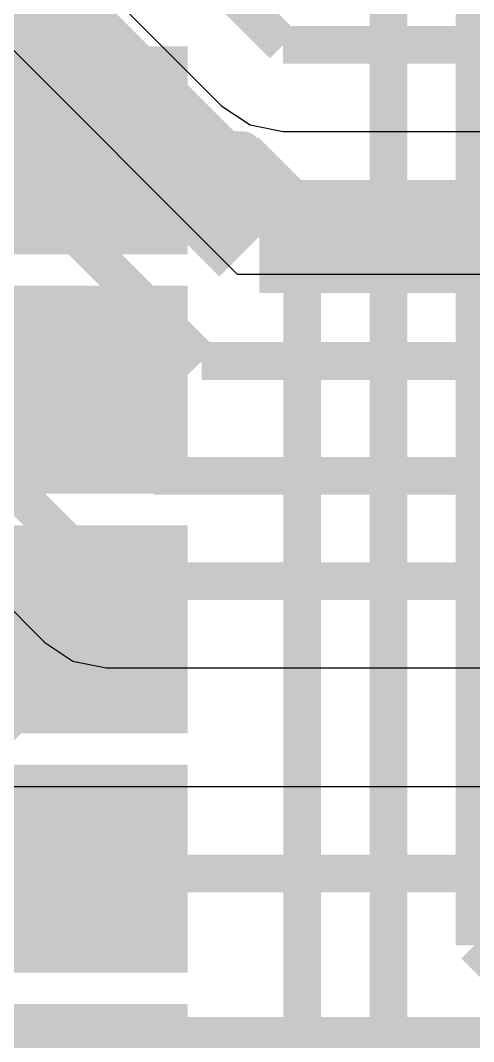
# Model space of a CAD drawing. Extents: x 56.2 to 141.8, y 48 to 96.4.
# Drawn here: x 108.77 to 111.17, y 76.93 to 82.35 of the extents above; entities that cross this region are included whole.
import ezdxf

# ---------------------------------------------------------------- set-up
doc = ezdxf.new("R2010")
doc.units = 0
doc.header["$MEASUREMENT"] = 0
for name, color, linetype in [('BOTTOMLAYER', 5, 'CONTINUOUS'), ('TOPLAYER', 1, 'CONTINUOUS'), ('TOPPASTE', 8, 'CONTINUOUS'), ('TOPSOLDER', 216, 'CONTINUOUS')]:
    doc.layers.add(name, color=color, linetype=linetype)

msp = doc.modelspace()

# ---------------------------------------------------------------- linework, layer by layer
at = {"layer": 'BOTTOMLAYER'}
for p, q in [((101.790952, 86.155185), (108.895568, 79.050568)), ((106.0742, 85.656537), (109.835368, 81.895368)), ((109.918048, 81.002215), (105.645532, 85.274732)), ((109.835368, 81.895368), (109.984217, 81.79591)), ((109.984217, 81.79591), (110.1598, 81.760985)), ((110.1598, 81.760985), (119.434069, 81.760985)), ((118.841236, 81.002215), (109.918048, 81.002215)), ((108.895568, 79.050568), (109.044417, 78.95111)), ((109.044417, 78.95111), (109.22, 78.916185)), ((109.22, 78.916185), (118.981852, 78.916185)), ((114.211496, 78.284415), (108.190848, 78.284415))]:
    msp.add_line(p, q, dxfattribs=at)
for points, const_width in [([(102.616, 87.6554), (109.728, 80.5434)], 0.2), ([(105.1052, 87.2744), (110.1598, 82.2198)], 0.2), ([(102.2604, 87.1474), (109.474, 79.9338)], 0.2), ([(101.981, 86.614), (109.22, 79.375)], 0.2), ([(102.8192, 84.709), (108.8644, 78.6638)], 0.599999), ([(106.8324, 84.4042), (110.0328, 81.2038)], 0.599999), ([(110.1598, 82.2198), (120.3452, 82.2198)], 0.2), ([(110.0328, 81.2038), (118.8212, 81.2038)], 0.599999), ([(109.728, 80.5434), (119.031283, 80.5434)], 0.2), ([(109.474, 79.9338), (119.1768, 79.9338)], 0.2), ([(109.22, 79.375), (119.364186, 79.375)], 0.2), ([(108.0008, 77.8256), (114.6048, 77.8256)], 0.2), ([(104.2924, 76.9366), (117.856, 76.9366)], 0.254)]:
    msp.add_lwpolyline(points, dxfattribs=dict(at, const_width=const_width))
at = {"layer": 'TOPLAYER'}
for points, const_width in [([(111.1758, 77.4446), (111.1758, 83.7692)], 0.2), ([(110.7186, 77.0128), (110.7186, 82.4992)], 0.2), ([(108.551218, 81.661), (109.9566, 81.661)], 0.2), ([(109.9566, 81.661), (110.2614, 81.3562)], 0.2), ([(110.2614, 76.5556), (110.2614, 81.3562)], 0.2), ([(104.4702, 80.0354), (109.032599, 80.0354)], 0.299999), ([(111.1758, 77.4446), (112.8014, 75.819)], 0.2), ([(110.7186, 77.0128), (112.395, 75.3364)], 0.2)]:
    msp.add_lwpolyline(points, dxfattribs=dict(at, const_width=const_width))
at = {"layer": 'TOPLAYER', "const_width": 0.2}
for points in [[(109.94627, 81.661, -0.198912), (109.348699, 81.90852)], [(109.94627, 81.661, -0.198912), (109.348699, 81.90852)], [(109.94627, 81.661, -0.198912), (109.348699, 81.90852)], [(109.94627, 81.661, -0.198912), (109.348699, 81.90852)], [(109.94627, 81.661, -0.198912), (109.348699, 81.90852)], [(109.94627, 81.661, -0.198912), (109.348699, 81.90852)], [(109.94627, 81.661, -0.198912), (109.348699, 81.90852)], [(109.94627, 81.661, -0.198912), (109.348699, 81.90852)], [(109.94627, 81.661, -0.198912), (109.348699, 81.90852)], [(109.94627, 81.661, -0.198912), (109.348699, 81.90852)], [(109.94627, 81.661, -0.198912), (109.348699, 81.90852)], [(109.94627, 81.661, -0.198912), (109.348699, 81.90852)], [(109.94627, 81.661, -0.198912), (109.348699, 81.90852)], [(109.94627, 81.661, -0.198912), (109.348699, 81.90852)], [(109.348699, 81.41353, -0.198912), (109.946145, 81.661)], [(109.348699, 81.41353, -0.198912), (109.946145, 81.661)], [(109.348699, 81.41353, -0.198912), (109.946145, 81.661)], [(109.348699, 81.41353, -0.198912), (109.946145, 81.661)], [(109.348699, 81.41353, -0.198912), (109.946145, 81.661)], [(109.348699, 81.41353, -0.198912), (109.946145, 81.661)], [(109.348699, 81.41353, -0.198912), (109.946145, 81.661)], [(109.348699, 81.41353, -0.198912), (109.946145, 81.661)], [(109.348699, 81.41353, -0.198912), (109.946145, 81.661)], [(109.348699, 81.41353, -0.198912), (109.946145, 81.661)], [(109.348699, 81.41353, -0.198912), (109.946145, 81.661)], [(109.348699, 81.41353, -0.198912), (109.946145, 81.661)], [(109.348699, 81.41353, -0.198912), (109.946145, 81.661)], [(109.348699, 81.41353, -0.198912), (109.946145, 81.661)]]:
    msp.add_lwpolyline(points, format="xyb", dxfattribs=at)
at = {"layer": 'TOPLAYER', "const_width": 0.1}
for points in [[(109.298699, 81.90852, 1), (109.398699, 81.90852, 1)], [(109.298699, 81.90852, 1), (109.398699, 81.90852, 1)], [(109.298699, 81.90852, 1), (109.398699, 81.90852, 1)], [(109.298699, 81.90852, 1), (109.398699, 81.90852, 1)], [(109.298699, 81.90852, 1), (109.398699, 81.90852, 1)], [(109.298699, 81.90852, 1), (109.398699, 81.90852, 1)], [(109.298699, 81.90852, 1), (109.398699, 81.90852, 1)], [(109.298699, 81.90852, 1), (109.398699, 81.90852, 1)], [(109.298699, 81.90852, 1), (109.398699, 81.90852, 1)], [(109.298699, 81.90852, 1), (109.398699, 81.90852, 1)], [(109.298699, 81.90852, 1), (109.398699, 81.90852, 1)], [(109.298699, 81.90852, 1), (109.398699, 81.90852, 1)], [(109.298699, 81.90852, 1), (109.398699, 81.90852, 1)], [(109.298699, 81.90852, 1), (109.398699, 81.90852, 1)], [(109.896145, 81.661, 1), (109.996145, 81.661, 1)], [(109.896145, 81.661, 1), (109.996145, 81.661, 1)], [(109.896145, 81.661, 1), (109.996145, 81.661, 1)], [(109.896145, 81.661, 1), (109.996145, 81.661, 1)], [(109.896145, 81.661, 1), (109.996145, 81.661, 1)], [(109.896145, 81.661, 1), (109.996145, 81.661, 1)], [(109.896145, 81.661, 1), (109.996145, 81.661, 1)], [(109.896145, 81.661, 1), (109.996145, 81.661, 1)], [(109.896145, 81.661, 1), (109.996145, 81.661, 1)], [(109.896145, 81.661, 1), (109.996145, 81.661, 1)], [(109.896145, 81.661, 1), (109.996145, 81.661, 1)], [(109.896145, 81.661, 1), (109.996145, 81.661, 1)], [(109.896145, 81.661, 1), (109.996145, 81.661, 1)], [(109.896145, 81.661, 1), (109.996145, 81.661, 1)], [(109.89627, 81.661, 1), (109.99627, 81.661, 1)], [(109.89627, 81.661, 1), (109.99627, 81.661, 1)], [(109.89627, 81.661, 1), (109.99627, 81.661, 1)], [(109.89627, 81.661, 1), (109.99627, 81.661, 1)], [(109.89627, 81.661, 1), (109.99627, 81.661, 1)], [(109.89627, 81.661, 1), (109.99627, 81.661, 1)], [(109.89627, 81.661, 1), (109.99627, 81.661, 1)], [(109.89627, 81.661, 1), (109.99627, 81.661, 1)], [(109.89627, 81.661, 1), (109.99627, 81.661, 1)], [(109.89627, 81.661, 1), (109.99627, 81.661, 1)], [(109.89627, 81.661, 1), (109.99627, 81.661, 1)], [(109.89627, 81.661, 1), (109.99627, 81.661, 1)], [(109.89627, 81.661, 1), (109.99627, 81.661, 1)], [(109.89627, 81.661, 1), (109.99627, 81.661, 1)], [(109.298699, 81.41353, 1), (109.398699, 81.41353, 1)], [(109.298699, 81.41353, 1), (109.398699, 81.41353, 1)], [(109.298699, 81.41353, 1), (109.398699, 81.41353, 1)], [(109.298699, 81.41353, 1), (109.398699, 81.41353, 1)], [(109.298699, 81.41353, 1), (109.398699, 81.41353, 1)], [(109.298699, 81.41353, 1), (109.398699, 81.41353, 1)], [(109.298699, 81.41353, 1), (109.398699, 81.41353, 1)], [(109.298699, 81.41353, 1), (109.398699, 81.41353, 1)], [(109.298699, 81.41353, 1), (109.398699, 81.41353, 1)], [(109.298699, 81.41353, 1), (109.398699, 81.41353, 1)], [(109.298699, 81.41353, 1), (109.398699, 81.41353, 1)], [(109.298699, 81.41353, 1), (109.398699, 81.41353, 1)], [(109.298699, 81.41353, 1), (109.398699, 81.41353, 1)], [(109.298699, 81.41353, 1), (109.398699, 81.41353, 1)]]:
    msp.add_lwpolyline(points, format="xyb", close=True, dxfattribs=at)
at = {"layer": 'TOPLAYER'}
for points in [[(109.551216, 82.111012), (107.55122, 82.111012), (109.551216, 81.210988), (107.55122, 81.210988)], [(109.551216, 80.841012), (107.55122, 80.841012), (109.551216, 79.940988), (107.55122, 79.940988)], [(109.551216, 79.571012), (107.55122, 79.571012), (109.551216, 78.670988), (107.55122, 78.670988)], [(109.551216, 78.301012), (107.55122, 78.301012), (109.551216, 77.400988), (107.55122, 77.400988)], [(109.551216, 77.031012), (107.55122, 77.031012), (109.551216, 76.130988), (107.55122, 76.130988)]]:
    msp.add_solid(points, dxfattribs=at)
at = {"layer": 'TOPPASTE'}
for points in [[(109.551216, 82.111012), (107.55122, 82.111012), (109.551216, 81.210988), (107.55122, 81.210988)], [(109.551216, 80.841012), (107.55122, 80.841012), (109.551216, 79.940988), (107.55122, 79.940988)], [(109.551216, 79.571012), (107.55122, 79.571012), (109.551216, 78.670988), (107.55122, 78.670988)], [(109.551216, 78.301012), (107.55122, 78.301012), (109.551216, 77.400988), (107.55122, 77.400988)], [(109.551216, 77.031012), (107.55122, 77.031012), (109.551216, 76.130988), (107.55122, 76.130988)]]:
    msp.add_solid(points, dxfattribs=at)
at = {"layer": 'TOPSOLDER'}
for points in [[(109.652816, 82.212612), (107.44962, 82.212612), (109.652816, 81.109388), (107.44962, 81.109388)], [(109.652816, 80.942612), (107.44962, 80.942612), (109.652816, 79.839388), (107.44962, 79.839388)], [(109.652816, 79.672612), (107.44962, 79.672612), (109.652816, 78.569388), (107.44962, 78.569388)], [(109.652816, 78.402612), (107.44962, 78.402612), (109.652816, 77.299388), (107.44962, 77.299388)], [(109.652816, 77.132612), (107.44962, 77.132612), (109.652816, 76.029388), (107.44962, 76.029388)]]:
    msp.add_solid(points, dxfattribs=at)

doc.saveas('drawing.dxf')
